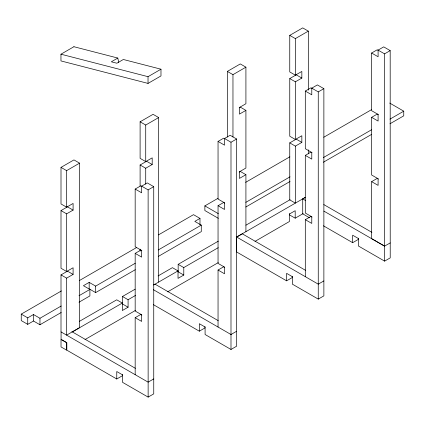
<?xml version="1.0" encoding="UTF-8"?>
<svg xmlns="http://www.w3.org/2000/svg" width="425" height="425" viewBox="0 0 425 425"><rect width="100%" height="100%" fill="white"/><g stroke="black" fill="none" stroke-linecap="round" stroke-linejoin="round"><path stroke-width="0.64" d="M118.75 62.581L117.799 58.055L111.323 61.795L116.87 63.224L123.346 59.489L160.979 69.201L160.979 75.926L148.028 83.406L60.961 60.924L60.961 54.203L73.955 46.697M60.961 54.203L148.028 76.681L160.979 69.201M61.003 167.386L73.955 159.906L79.571 163.147L79.571 327.659L66.619 335.139L66.619 278.141L73.095 274.401L73.095 267.755L66.619 271.495L61.003 268.255L61.003 210.593L67.479 206.853L73.095 210.093L73.095 203.447L66.619 207.182L61.003 203.942L61.003 167.386L66.619 170.627L79.571 163.147M140.107 186.214L140.107 165.001L145.722 168.242L152.198 164.507L152.198 157.856L145.722 161.596L140.107 158.355L140.107 121.8L153.058 114.32L158.674 117.56L158.674 282.072M227.354 137.078L227.354 71.411L240.306 63.931L245.916 67.171L245.916 103.732L239.44 107.467L239.44 114.118L245.916 110.378L245.916 168.04L239.44 171.78L239.44 178.426L245.916 174.686L245.916 231.683M295.364 146.126L295.364 203.123L289.754 199.883L289.754 142.885L295.364 146.126L301.84 142.386L301.84 135.74L295.364 139.48L289.754 136.239L289.754 78.577L295.364 81.812L301.84 78.078L301.84 71.432L295.364 75.167L289.754 71.926L289.754 35.371L302.706 27.891L308.316 31.131L308.316 90.169M227.354 71.411L232.964 74.651L245.916 67.171M289.754 35.371L295.364 38.611L308.316 31.131M140.107 121.8L145.722 125.04L158.674 117.56M289.754 78.577L296.23 74.837L301.84 78.078M140.107 165.001L146.583 161.266L152.198 164.507M239.222 107.759L240.306 107.137L245.916 110.378M61.003 210.593L66.619 213.833L73.095 210.093M135.171 374.675L135.171 317.677L141.647 321.417L141.647 314.771L135.171 311.031L135.171 253.369L141.647 257.109L141.647 250.458L135.171 246.723L135.171 189.061L140.781 185.821L141.86 186.442M218.046 327.032L218.046 270.034L224.522 273.774L224.522 267.128L218.046 263.388L218.046 205.727L224.522 209.467L224.522 202.821L218.046 199.081L218.046 141.419L223.662 138.178L224.74 138.8M305.304 276.68L305.304 219.683L311.78 223.417L311.78 216.771L305.304 213.031L305.304 155.369L311.78 159.109L311.78 152.463L305.304 148.723L305.304 91.062L310.919 87.821L311.998 88.448M390.224 242.93L384.572 246.117L371.62 238.637L371.62 181.64L378.096 185.38L378.096 178.734L371.62 174.994L371.62 117.332L378.096 121.072L378.096 114.421L371.62 110.686L371.62 53.024L377.235 49.783L378.314 50.405M135.171 189.061L141.647 192.796L141.647 186.15L147.257 182.909L153.733 186.649L153.749 393.869L148.139 397.109L122.522 382.319L122.522 374.839L116.763 371.519L116.763 378.994L122.379 375.753L122.379 374.51M218.046 141.419L224.522 145.159L224.522 138.513L230.137 135.272L236.613 139.007L236.603 346.221L230.993 349.462L205.089 334.507L205.089 327.027L199.33 323.707L199.33 331.181L204.94 327.946L204.94 326.697M305.304 91.062L311.78 94.802L311.78 88.156L317.395 84.915L323.871 88.655L323.877 295.869L318.261 299.104L292.358 284.15L292.358 276.675L286.604 273.349L286.604 280.829L292.214 277.589L292.214 276.34M371.62 53.024L378.096 56.759L378.096 50.113L383.711 46.872L390.187 50.612L390.224 257.885L384.609 261.125L358.418 246.006L358.418 238.526L352.665 235.206L352.665 242.68L358.275 239.44L358.275 238.197M141.647 186.15L148.123 189.89L153.733 186.649M230.993 349.462L230.998 142.248L236.613 139.007M311.78 88.156L318.256 91.896L323.871 88.655M378.096 50.113L384.572 53.853L390.187 50.612M153.749 378.914L148.123 382.155L61.003 331.898L61.003 274.901L67.479 271.161L73.095 274.401M289.754 142.885L296.23 139.145L301.84 142.386M239.222 172.067L240.306 171.445L245.916 174.686M218.349 218.328L204.866 210.545L204.866 205.891L218.073 198.268M245.639 182.352L289.861 156.825M323.744 137.259L371.408 109.74M61.195 312.492L39.961 324.753L33.485 321.013L27.726 324.339L21.25 320.599L21.25 314.118L61.444 290.913M79.247 280.633L136.664 247.483M158.482 234.887L193.508 214.662L199.984 218.402L199.984 224.883M135.171 253.369L140.781 250.128L141.86 250.75M218.046 205.727L223.662 202.486L224.74 203.113M305.304 155.369L310.919 152.129L311.998 152.756M371.62 117.332L377.235 114.091L378.314 114.713M21.25 314.118L27.726 317.858L33.485 314.532L39.961 318.272L61.195 306.011M135.256 263.25L95.652 286.115L89.176 282.381L83.417 285.701L89.893 289.441L89.893 295.922L78.992 302.217M199.984 218.402L194.804 221.393L201.28 225.133L201.28 231.614L158.233 256.466M78.992 295.736L89.893 289.441M158.233 249.985L201.28 225.133M245.825 202.353L290.047 176.821M323.351 157.59L371.593 129.742M389.969 119.133L403.75 111.175L403.75 115.828L389.969 123.787M89.176 282.381L89.176 288.857L95.652 292.597L135.256 269.732M245.825 207.007L290.047 181.475M323.351 162.244L371.593 134.396M79.406 321.353L116.716 299.811L122.331 303.052L122.331 310.532L128.084 307.206L128.084 299.731L135.548 295.423M128.084 307.206L122.474 303.965L122.474 296.491L135.102 289.202M158.063 275.942L172.412 267.66L178.022 270.9L178.022 278.375L183.781 275.055L183.781 267.575L218.216 247.695M183.781 275.055L178.165 271.814L178.165 264.334L218.344 241.14M245.921 225.192L290.089 199.692M153.882 284.803L155.008 284.155L218.216 320.652M236.343 237.208L305.501 197.269L302.728 198.895L302.728 213.849L309.612 217.828M72.393 331.882L122.331 303.052M153.606 285L178.022 270.9M286.604 280.829L236.667 251.998L236.667 237.044L242.277 233.803L305.485 270.295M85.011 339.554L135.538 310.383M167.694 291.816L218.227 262.645M255.005 241.384L289.441 221.499L289.441 214.025L295.2 210.699L295.2 218.179L303.19 213.568M135.171 317.677L140.781 314.436L141.86 315.058M218.046 270.034L223.662 266.799L224.74 267.421M305.304 219.683L310.919 216.442L311.998 217.063M371.62 181.64L377.235 178.399L378.314 179.021M230.993 334.507L236.613 331.272M323.877 280.909L318.256 284.155L236.667 237.044M73.913 46.723L117.799 58.055M389.709 103.068L403.75 111.175M224.522 138.513L230.998 142.248M323.797 204.579L371.902 232.353M302.728 198.895L305.591 200.547M323.914 211.129L384.609 246.171L384.609 261.125M323.388 225.781L352.665 242.68M295.2 218.179L289.584 214.938L289.584 213.69M204.866 205.891L218.349 213.674M178.165 264.334L183.781 267.575M153.414 289.717L230.998 334.512M153.409 304.672L199.33 331.181M122.474 296.491L128.084 299.731M61.003 274.901L66.619 278.141M71.841 331.622L135.421 368.332M116.763 378.994L66.831 350.163L66.831 342.688L61.072 339.362L61.072 331.888M384.572 53.853L384.572 246.117M318.256 91.896L318.261 299.104M308.316 149.871L308.316 153.85M295.364 38.611L295.364 75.167M295.364 81.812L295.364 139.48M232.964 74.651L232.964 137.004M148.123 189.89L148.139 397.109M148.028 76.681L148.028 83.406M145.722 125.04L145.722 161.596M145.722 168.242L145.722 184.153M140.107 249.193L140.107 251.186M95.652 286.115L95.652 292.597M66.619 170.627L66.619 207.182M66.619 213.833L66.619 271.495M39.961 318.272L39.961 324.753M33.485 314.532L33.485 321.013M27.726 317.858L27.726 324.339M66.635 342.683L61.025 339.447L61.025 346.922L66.635 350.163L66.635 342.683"/></g></svg>
